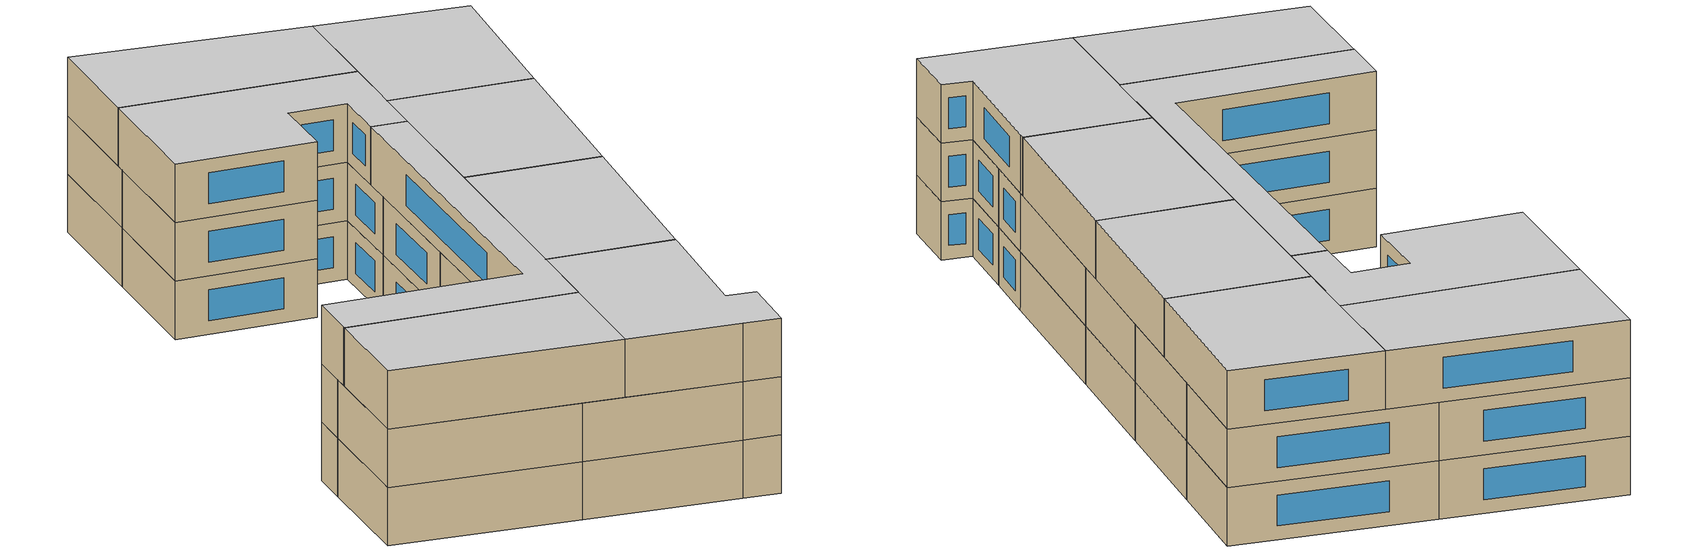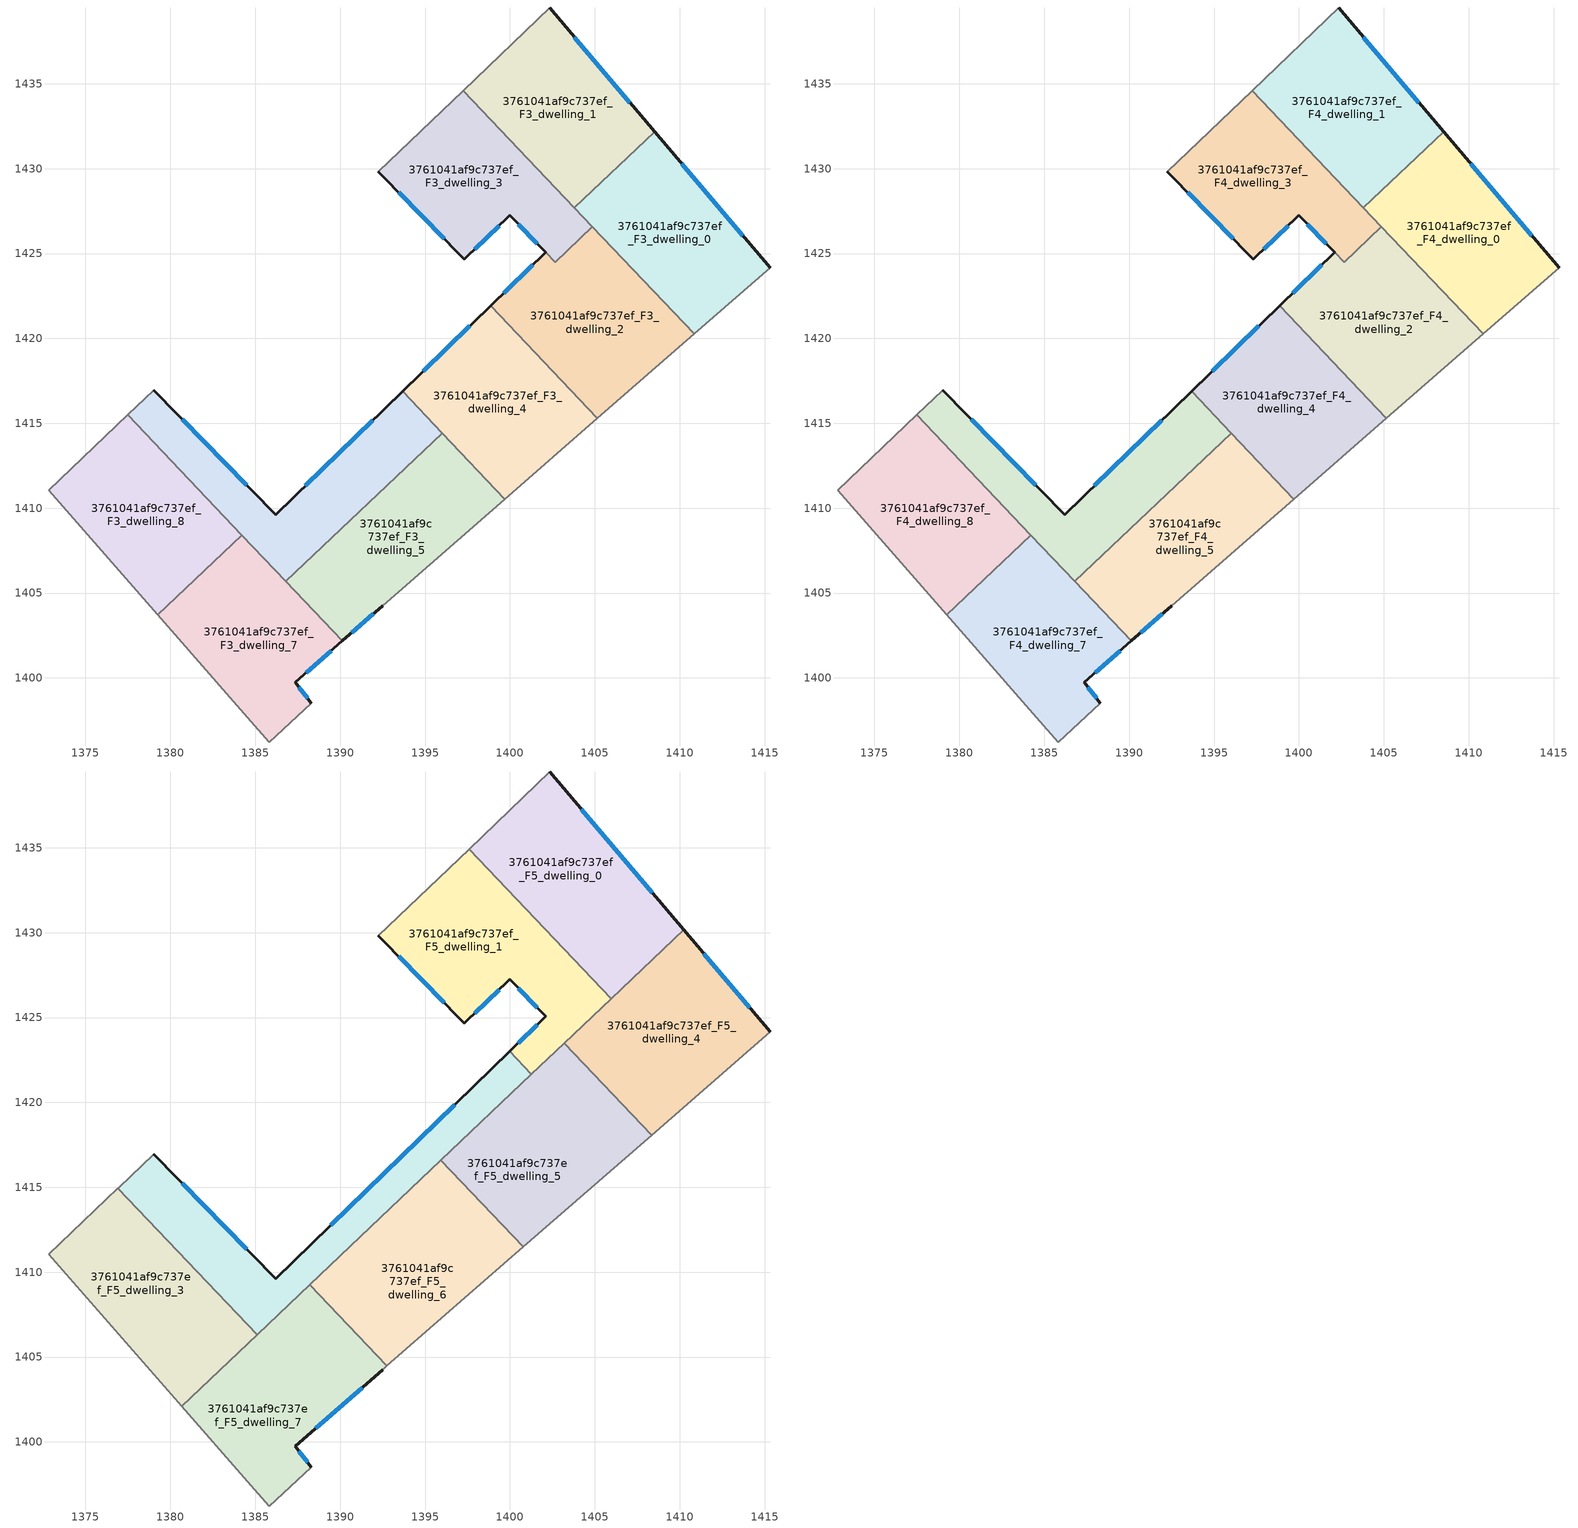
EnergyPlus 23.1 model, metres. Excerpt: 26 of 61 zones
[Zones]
3761041af9c737ef_F3_dwelling_0
 floor to 3761041af9c737ef_F2_dwelling_0 (EU_floor_Construction): 1408.52,1432.18 1415.32,1424.16 1410.85,1420.26 1403.79,1427.7 z9
 wall outside (EU_wall_Construction): 1415.32,1424.16 1408.52,1432.18 z9:12
 wall adiabatic (EU_wall_Construction): 1410.85,1420.26 1415.32,1424.16 z9:12
 wall to 3761041af9c737ef_F3_dwelling_1 (EU_wall_Construction): 1408.52,1432.18 1403.79,1427.7 z9:12
 wall to 3761041af9c737ef_F3_dwelling_2 (EU_wall_Construction): 1404.86,1426.58 1410.85,1420.26 z9:12
 wall to 3761041af9c737ef_F3_dwelling_3 (EU_wall_Construction): 1403.79,1427.7 1404.85,1426.58 z9:12
 window (EU_Window_Construction): 1413.72,1426.05 1410.12,1430.3 z9.7:11.3
3761041af9c737ef_F3_dwelling_1
 floor to 3761041af9c737ef_F2_dwelling_1 (EU_floor_Construction): 1402.35,1439.46 1408.52,1432.18 1403.79,1427.7 1397.24,1434.59 z9
 wall outside (EU_wall_Construction): 1408.52,1432.18 1402.35,1439.46 z9:12
 wall adiabatic (EU_wall_Construction): 1402.35,1439.46 1397.24,1434.59 z9:12
 wall to 3761041af9c737ef_F3_dwelling_3 (EU_wall_Construction): 1397.24,1434.59 1403.79,1427.7 z9:12
 window (EU_Window_Construction): 1407.07,1433.89 1403.8,1437.75 z9.7:11.3
3761041af9c737ef_F3_dwelling_2
 floor to 3761041af9c737ef_F2_dwelling_2 (EU_floor_Construction): 1404.85,1426.58 1410.85,1420.26 1405.15,1415.29 1398.86,1421.92 1402.11,1425.07 1402.67,1424.5 z9
 wall outside (EU_wall_Construction): 1402.11,1425.07 1398.86,1421.92 z9:12
 wall to 3761041af9c737ef_F3_dwelling_4 (EU_wall_Construction): 1398.86,1421.92 1405.15,1415.29 z9:12
 wall to 3761041af9c737ef_F3_dwelling_3 (EU_wall_Construction): 1404.85,1426.58 1402.67,1424.5 1402.11,1425.07 z9:12
 wall adiabatic (EU_wall_Construction): 1405.15,1415.29 1410.85,1420.26 z9:12
 window (EU_Window_Construction): 1401.35,1424.33 1399.63,1422.66 z9.7:11.3
3761041af9c737ef_F3_dwelling_3
 floor to 3761041af9c737ef_F2_dwelling_3 (EU_floor_Construction): 1397.24,1434.59 1404.85,1426.58 1402.67,1424.5 1399.99,1427.25 1397.31,1424.65 1392.25,1429.83 z9
 wall outside (EU_wall_Construction): 1392.25,1429.83 1397.31,1424.65 1399.99,1427.25 1402.11,1425.07 z9:12
 wall adiabatic (EU_wall_Construction): 1397.24,1434.59 1392.25,1429.83 z9:12
 window (EU_Window_Construction): 1397.94,1425.26 1399.36,1426.64 / 1393.44,1428.61 1396.12,1425.87 / 1400.49,1426.73 1401.61,1425.58 z9.7:11.3
3761041af9c737ef_F3_dwelling_4
 floor to 3761041af9c737ef_F2_dwelling_4 (EU_floor_Construction): 1398.86,1421.92 1405.15,1415.29 1399.7,1410.54 1393.68,1416.88 z9
 wall outside (EU_wall_Construction): 1398.86,1421.92 1393.68,1416.88 z9:12
 wall adiabatic (EU_wall_Construction): 1399.7,1410.54 1405.15,1415.29 z9:12
 wall to 3761041af9c737ef_F3_dwelling_5 (EU_wall_Construction): 1396.01,1414.42 1399.7,1410.54 z9:12
 wall to 3761041af9c737ef_F3_dwelling_6 (EU_wall_Construction): 1393.68,1416.88 1396.01,1414.42 z9:12
 window (EU_Window_Construction): 1397.65,1420.73 1394.9,1418.06 z9.7:11.3
3761041af9c737ef_F3_dwelling_5
 floor to 3761041af9c737ef_F2_dwelling_5 (EU_floor_Construction): 1396.01,1414.42 1399.7,1410.54 1392.51,1404.27 1390.14,1402.18 1386.81,1405.69 z9
 wall outside (EU_wall_Construction): 1390.14,1402.18 1392.51,1404.27 z9:12
 wall to 3761041af9c737ef_F3_dwelling_6 (EU_wall_Construction): 1396.01,1414.42 1386.81,1405.69 z9:12
 wall adiabatic (EU_wall_Construction): 1392.51,1404.27 1399.7,1410.54 z9:12
 wall to 3761041af9c737ef_F3_dwelling_7 (EU_wall_Construction): 1386.81,1405.69 1390.14,1402.18 z9:12
 window (EU_Window_Construction): 1390.69,1402.67 1391.96,1403.78 z9.7:11.3
3761041af9c737ef_F3_dwelling_6
 floor to 3761041af9c737ef_F2_dwelling_6 (EU_floor_Construction): 1393.68,1416.88 1396.01,1414.42 1386.81,1405.69 1377.49,1415.5 1379.02,1416.96 1386.2,1409.62 z9
 wall outside (EU_wall_Construction): 1393.68,1416.88 1386.2,1409.62 1379.02,1416.96 z9:12
 wall adiabatic (EU_wall_Construction): 1379.02,1416.96 1377.49,1415.5 z9:12
 wall to 3761041af9c737ef_F3_dwelling_8 (EU_wall_Construction): 1377.49,1415.5 1384.22,1408.42 z9:12
 wall to 3761041af9c737ef_F3_dwelling_7 (EU_wall_Construction): 1384.22,1408.42 1386.81,1405.69 z9:12
 window (EU_Window_Construction): 1384.51,1411.34 1380.71,1415.24 / 1391.92,1415.18 1387.95,1411.32 z9.7:11.3
3761041af9c737ef_F3_dwelling_7
 floor to 3761041af9c737ef_F2_dwelling_7 (EU_floor_Construction): 1384.22,1408.42 1390.14,1402.18 1387.34,1399.74 1388.31,1398.51 1385.81,1396.23 1384.54,1397.7 1379.27,1403.72 z9
 wall outside (EU_wall_Construction): 1388.31,1398.51 1387.34,1399.74 1390.14,1402.18 z9:12
 wall adiabatic (EU_wall_Construction): 1379.27,1403.72 1384.54,1397.7 1385.81,1396.23 1388.31,1398.51 z9:12
 wall to 3761041af9c737ef_F3_dwelling_8 (EU_wall_Construction): 1384.22,1408.42 1379.27,1403.72 z9:12
 window (EU_Window_Construction): 1388.08,1398.8 1387.57,1399.45 / 1388,1400.31 1389.48,1401.61 z9.7:11.3
3761041af9c737ef_F3_dwelling_8
 floor to 3761041af9c737ef_F2_dwelling_8 (EU_floor_Construction): 1377.49,1415.5 1384.22,1408.42 1379.27,1403.72 1372.85,1411.06 z9
 wall adiabatic (EU_wall_Construction): 1377.49,1415.5 1372.85,1411.06 1379.27,1403.72 z9:12
3761041af9c737ef_F4_dwelling_0
 floor to 3761041af9c737ef_F3_dwelling_0 (EU_floor_Construction): 1408.52,1432.18 1415.32,1424.16 1410.85,1420.26 1403.79,1427.7 z12
 wall outside (EU_wall_Construction): 1415.32,1424.16 1408.52,1432.18 z12:15
 wall adiabatic (EU_wall_Construction): 1410.85,1420.26 1415.32,1424.16 z12:15
 wall to 3761041af9c737ef_F4_dwelling_1 (EU_wall_Construction): 1408.52,1432.18 1403.79,1427.7 z12:15
 wall to 3761041af9c737ef_F4_dwelling_2 (EU_wall_Construction): 1404.86,1426.58 1410.85,1420.26 z12:15
 wall to 3761041af9c737ef_F4_dwelling_3 (EU_wall_Construction): 1403.79,1427.7 1404.85,1426.58 z12:15
 window (EU_Window_Construction): 1413.72,1426.05 1410.12,1430.3 z12.7:14.3
 ceiling adiabatic (EU_roof_Construction): 1415.32,1424.16 1410.23,1430.17 1405.61,1425.78 1410.85,1420.26 z15
3761041af9c737ef_F4_dwelling_1
 floor to 3761041af9c737ef_F3_dwelling_1 (EU_floor_Construction): 1402.35,1439.46 1408.52,1432.18 1403.79,1427.7 1397.24,1434.59 z12
 wall outside (EU_wall_Construction): 1408.52,1432.18 1402.35,1439.46 z12:15
 wall adiabatic (EU_wall_Construction): 1402.35,1439.46 1397.24,1434.59 z12:15
 wall to 3761041af9c737ef_F4_dwelling_3 (EU_wall_Construction): 1397.24,1434.59 1403.79,1427.7 z12:15
 window (EU_Window_Construction): 1407.07,1433.89 1403.8,1437.75 z12.7:14.3
3761041af9c737ef_F4_dwelling_2
 floor to 3761041af9c737ef_F3_dwelling_2 (EU_floor_Construction): 1404.85,1426.58 1410.85,1420.26 1405.15,1415.29 1398.86,1421.92 1402.11,1425.07 1402.67,1424.5 z12
 wall outside (EU_wall_Construction): 1402.11,1425.07 1398.86,1421.92 z12:15
 wall to 3761041af9c737ef_F4_dwelling_4 (EU_wall_Construction): 1398.86,1421.92 1405.15,1415.29 z12:15
 wall to 3761041af9c737ef_F4_dwelling_3 (EU_wall_Construction): 1404.85,1426.58 1402.67,1424.5 1402.11,1425.07 z12:15
 wall adiabatic (EU_wall_Construction): 1405.15,1415.29 1410.85,1420.26 z12:15
 window (EU_Window_Construction): 1401.35,1424.33 1399.63,1422.66 z12.7:14.3
 ceiling adiabatic (EU_roof_Construction): 1410.85,1420.26 1405.61,1425.78 1401.27,1421.66 1399.99,1423.01 1398.86,1421.92 1400.13,1420.58 1403.2,1423.5 1408.34,1418.08 z15
3761041af9c737ef_F4_dwelling_3
 floor to 3761041af9c737ef_F3_dwelling_3 (EU_floor_Construction): 1397.24,1434.59 1404.85,1426.58 1402.67,1424.5 1399.99,1427.25 1397.31,1424.65 1392.25,1429.83 z12
 wall outside (EU_wall_Construction): 1392.25,1429.83 1397.31,1424.65 1399.99,1427.25 1402.11,1425.07 z12:15
 wall adiabatic (EU_wall_Construction): 1397.24,1434.59 1392.25,1429.83 z12:15
 window (EU_Window_Construction): 1397.94,1425.26 1399.36,1426.64 / 1393.44,1428.61 1396.12,1425.87 / 1400.49,1426.73 1401.61,1425.58 z12.7:14.3
3761041af9c737ef_F4_dwelling_4
 floor to 3761041af9c737ef_F3_dwelling_4 (EU_floor_Construction): 1398.86,1421.92 1405.15,1415.29 1399.7,1410.54 1393.68,1416.88 z12
 wall outside (EU_wall_Construction): 1398.86,1421.92 1393.68,1416.88 z12:15
 wall adiabatic (EU_wall_Construction): 1399.7,1410.54 1405.15,1415.29 z12:15
 wall to 3761041af9c737ef_F4_dwelling_5 (EU_wall_Construction): 1396.01,1414.42 1399.7,1410.54 z12:15
 wall to 3761041af9c737ef_F4_dwelling_6 (EU_wall_Construction): 1393.68,1416.88 1396.01,1414.42 z12:15
 window (EU_Window_Construction): 1397.65,1420.73 1394.9,1418.06 z12.7:14.3
 ceiling adiabatic (EU_roof_Construction): 1400.13,1420.58 1398.86,1421.92 1393.68,1416.88 1394.89,1415.61 z15
3761041af9c737ef_F4_dwelling_5
 floor to 3761041af9c737ef_F3_dwelling_5 (EU_floor_Construction): 1396.01,1414.42 1399.7,1410.54 1392.51,1404.27 1390.14,1402.18 1386.81,1405.69 z12
 wall outside (EU_wall_Construction): 1390.14,1402.18 1392.51,1404.27 z12:15
 wall to 3761041af9c737ef_F4_dwelling_6 (EU_wall_Construction): 1396.01,1414.42 1386.81,1405.69 z12:15
 wall adiabatic (EU_wall_Construction): 1392.51,1404.27 1399.7,1410.54 z12:15
 wall to 3761041af9c737ef_F4_dwelling_7 (EU_wall_Construction): 1386.81,1405.69 1390.14,1402.18 z12:15
 window (EU_Window_Construction): 1390.69,1402.67 1391.96,1403.78 z12.7:14.3
 ceiling adiabatic (EU_roof_Construction): 1392.51,1404.27 1392.76,1404.48 1389.34,1408.09 1386.81,1405.69 1390.14,1402.18 z15
3761041af9c737ef_F4_dwelling_6
 floor to 3761041af9c737ef_F3_dwelling_6 (EU_floor_Construction): 1393.68,1416.88 1396.01,1414.42 1386.81,1405.69 1377.49,1415.5 1379.02,1416.96 1386.2,1409.62 z12
 wall outside (EU_wall_Construction): 1393.68,1416.88 1386.2,1409.62 1379.02,1416.96 z12:15
 wall adiabatic (EU_wall_Construction): 1379.02,1416.96 1377.49,1415.5 z12:15
 wall to 3761041af9c737ef_F4_dwelling_8 (EU_wall_Construction): 1377.49,1415.5 1384.22,1408.42 z12:15
 wall to 3761041af9c737ef_F4_dwelling_7 (EU_wall_Construction): 1384.22,1408.42 1386.81,1405.69 z12:15
 window (EU_Window_Construction): 1384.51,1411.34 1380.71,1415.24 / 1391.92,1415.18 1387.95,1411.32 z12.7:14.3
3761041af9c737ef_F4_dwelling_7
 floor to 3761041af9c737ef_F3_dwelling_7 (EU_floor_Construction): 1384.22,1408.42 1390.14,1402.18 1387.34,1399.74 1388.31,1398.51 1385.81,1396.23 1384.54,1397.7 1379.27,1403.72 z12
 wall outside (EU_wall_Construction): 1388.31,1398.51 1387.34,1399.74 1390.14,1402.18 z12:15
 wall adiabatic (EU_wall_Construction): 1379.27,1403.72 1384.54,1397.7 1385.81,1396.23 1388.31,1398.51 z12:15
 wall to 3761041af9c737ef_F4_dwelling_8 (EU_wall_Construction): 1384.22,1408.42 1379.27,1403.72 z12:15
 window (EU_Window_Construction): 1388.08,1398.8 1387.57,1399.45 / 1388,1400.31 1389.48,1401.61 z12.7:14.3
3761041af9c737ef_F4_dwelling_8
 floor to 3761041af9c737ef_F3_dwelling_8 (EU_floor_Construction): 1377.49,1415.5 1384.22,1408.42 1379.27,1403.72 1372.85,1411.06 z12
 wall adiabatic (EU_wall_Construction): 1377.49,1415.5 1372.85,1411.06 1379.27,1403.72 z12:15
3761041af9c737ef_F5_dwelling_0
 floor to 3761041af9c737ef_F4_dwelling_1 (EU_floor_Construction): 1402.35,1439.46 1408.52,1432.18 1404.15,1428.03 1397.6,1434.93 z15
 floor to 3761041af9c737ef_F4_dwelling_0 (EU_floor_Construction): 1408.52,1432.18 1410.23,1430.17 1405.96,1426.12 1404.15,1428.03 z15
 wall outside (EU_wall_Construction): 1410.23,1430.17 1402.35,1439.46 z15:18
 wall to 3761041af9c737ef_F5_dwelling_1 (EU_wall_Construction): 1397.6,1434.93 1405.96,1426.12 z15:18
 wall adiabatic (EU_wall_Construction): 1402.35,1439.46 1397.6,1434.93 z15:18
 wall to 3761041af9c737ef_F5_dwelling_4 (EU_wall_Construction): 1405.96,1426.12 1410.23,1430.17 z15:18
 window (EU_Window_Construction): 1408.38,1432.35 1404.2,1437.28 z15.7:17.3
 ceiling to 3761041af9c737ef_F6_dwelling_0 (EU_floor_Construction): 1410.23,1430.17 1402.35,1439.46 1397.6,1434.93 1405.96,1426.12 z18
3761041af9c737ef_F5_dwelling_1
 floor to 3761041af9c737ef_F4_dwelling_3 (EU_floor_Construction): 1397.24,1434.59 1404.85,1426.58 1402.67,1424.5 1399.99,1427.25 1397.31,1424.65 1392.25,1429.83 z15
 floor to 3761041af9c737ef_F4_dwelling_1 (EU_floor_Construction): 1397.6,1434.93 1404.15,1428.03 1403.79,1427.7 1397.24,1434.59 z15
 floor to 3761041af9c737ef_F4_dwelling_0 (EU_floor_Construction): 1404.15,1428.03 1405.96,1426.12 1405.61,1425.78 1403.79,1427.7 z15
 floor to 3761041af9c737ef_F4_dwelling_2 (EU_floor_Construction): 1404.85,1426.58 1405.61,1425.78 1401.27,1421.66 1399.99,1423.01 1402.11,1425.07 1402.67,1424.5 z15
 wall outside (EU_wall_Construction): 1392.25,1429.83 1397.31,1424.65 1399.99,1427.25 1402.11,1425.07 1399.99,1423.01 z15:18
 wall to 3761041af9c737ef_F5_dwelling_2 (EU_wall_Construction): 1399.99,1423.01 1401.27,1421.66 z15:18
 wall adiabatic (EU_wall_Construction): 1397.6,1434.93 1392.25,1429.83 z15:18
 wall to 3761041af9c737ef_F5_dwelling_5 (EU_wall_Construction): 1401.27,1421.66 1403.2,1423.5 z15:18
 wall to 3761041af9c737ef_F5_dwelling_4 (EU_wall_Construction): 1403.2,1423.5 1405.96,1426.12 z15:18
 window (EU_Window_Construction): 1401.61,1424.59 1400.49,1423.49 / 1400.49,1426.73 1401.61,1425.58 / 1397.94,1425.26 1399.36,1426.64 / 1393.44,1428.61 1396.12,1425.87 z15.7:17.3
 ceiling to 3761041af9c737ef_F6_dwelling_1 (EU_floor_Construction): 1405.96,1426.12 1397.6,1434.93 1392.25,1429.83 1397.31,1424.65 1399.99,1427.25 1402.11,1425.07 1399.99,1423.01 1401.27,1421.66 z18
3761041af9c737ef_F5_dwelling_2
 floor to 3761041af9c737ef_F4_dwelling_6 (EU_floor_Construction): 1393.68,1416.88 1394.89,1415.61 1385.69,1406.87 1377.49,1415.5 1379.02,1416.96 1386.2,1409.62 z15
 floor adiabatic (EU_floor_Construction): 1399.99,1423.01 1401.27,1421.66 1394.89,1415.61 1393.68,1416.88 z15
 floor to 3761041af9c737ef_F4_dwelling_8 (EU_floor_Construction): 1377.49,1415.5 1384.22,1408.42 1383.63,1407.86 1376.91,1414.94 1376.93,1414.96 z15
 floor to 3761041af9c737ef_F4_dwelling_7 (EU_floor_Construction): 1384.22,1408.42 1385.69,1406.87 1385.1,1406.31 1383.63,1407.86 z15
 wall outside (EU_wall_Construction): 1399.99,1423.01 1386.2,1409.62 1379.02,1416.96 z15:18
 wall adiabatic (EU_wall_Construction): 1379.02,1416.96 1376.95,1414.98 1376.91,1414.94 z15:18
 wall to 3761041af9c737ef_F5_dwelling_3 (EU_wall_Construction): 1376.91,1414.94 1385.1,1406.31 z15:18
 wall to 3761041af9c737ef_F5_dwelling_6 (EU_wall_Construction): 1388.22,1409.27 1395.94,1416.6 z15:18
 wall to 3761041af9c737ef_F5_dwelling_5 (EU_wall_Construction): 1395.94,1416.6 1401.27,1421.66 z15:18
 wall to 3761041af9c737ef_F5_dwelling_7 (EU_wall_Construction): 1385.1,1406.31 1385.14,1406.35 1388.22,1409.27 z15:18
 window (EU_Window_Construction): 1384.51,1411.34 1380.71,1415.24 / 1396.75,1419.86 1389.43,1412.76 z15.7:17.3
 ceiling to 3761041af9c737ef_F6_dwelling_2 (EU_floor_Construction): 1401.27,1421.66 1399.99,1423.01 1386.2,1409.62 1379.02,1416.96 1376.95,1414.98 1376.91,1414.94 1385.1,1406.31 1385.14,1406.35 z18
3761041af9c737ef_F5_dwelling_3
 floor to 3761041af9c737ef_F4_dwelling_8 (EU_floor_Construction): 1376.91,1414.94 1383.63,1407.86 1379.27,1403.72 1372.85,1411.06 z15
 floor to 3761041af9c737ef_F4_dwelling_7 (EU_floor_Construction): 1383.63,1407.86 1385.1,1406.31 1380.68,1402.11 1379.27,1403.72 z15
 wall adiabatic (EU_wall_Construction): 1376.91,1414.94 1372.85,1411.06 1380.68,1402.11 z15:18
 wall to 3761041af9c737ef_F5_dwelling_7 (EU_wall_Construction): 1380.68,1402.11 1385.1,1406.31 z15:18
 ceiling to 3761041af9c737ef_F6_dwelling_3 (EU_floor_Construction): 1385.1,1406.31 1376.91,1414.94 1372.85,1411.06 1380.68,1402.11 z18
3761041af9c737ef_F5_dwelling_4
 floor adiabatic (EU_floor_Construction): 1410.23,1430.17 1415.32,1424.16 1408.34,1418.08 1403.2,1423.5 z15
 wall outside (EU_wall_Construction): 1415.32,1424.16 1410.23,1430.17 z15:18
 wall adiabatic (EU_wall_Construction): 1408.34,1418.08 1415.32,1424.16 z15:18
 wall to 3761041af9c737ef_F5_dwelling_5 (EU_wall_Construction): 1403.2,1423.5 1408.34,1418.08 z15:18
 window (EU_Window_Construction): 1414.13,1425.57 1411.42,1428.76 z15.7:17.3
 ceiling to 3761041af9c737ef_F6_dwelling_4 (EU_floor_Construction): 1415.32,1424.16 1410.23,1430.17 1403.2,1423.5 1408.34,1418.08 z18
3761041af9c737ef_F5_dwelling_5
 floor to 3761041af9c737ef_F4_dwelling_4 (EU_floor_Construction): 1400.13,1420.58 1405.15,1415.29 1400.79,1411.49 1395.94,1416.6 z15
 floor to 3761041af9c737ef_F4_dwelling_2 (EU_floor_Construction): 1403.2,1423.5 1408.34,1418.08 1405.15,1415.29 1400.13,1420.58 z15
 wall adiabatic (EU_wall_Construction): 1400.79,1411.49 1408.34,1418.08 z15:18
 wall to 3761041af9c737ef_F5_dwelling_6 (EU_wall_Construction): 1395.94,1416.6 1400.79,1411.49 z15:18
 ceiling to 3761041af9c737ef_F6_dwelling_5 (EU_floor_Construction): 1408.34,1418.08 1403.2,1423.5 1395.94,1416.6 1400.79,1411.49 z18
3761041af9c737ef_F5_dwelling_6
 floor to 3761041af9c737ef_F4_dwelling_5 (EU_floor_Construction): 1396.01,1414.42 1399.7,1410.54 1392.76,1404.48 1389.34,1408.09 z15
 floor to 3761041af9c737ef_F4_dwelling_6 (EU_floor_Construction): 1394.89,1415.61 1396.01,1414.42 1389.34,1408.09 1388.22,1409.27 z15
 floor to 3761041af9c737ef_F4_dwelling_4 (EU_floor_Construction): 1395.94,1416.6 1400.79,1411.49 1399.7,1410.54 1394.89,1415.61 z15
 wall adiabatic (EU_wall_Construction): 1392.76,1404.48 1400.79,1411.49 z15:18
 wall to 3761041af9c737ef_F5_dwelling_7 (EU_wall_Construction): 1388.22,1409.27 1392.76,1404.48 z15:18
 ceiling to 3761041af9c737ef_F6_dwelling_6 (EU_floor_Construction): 1400.79,1411.49 1395.94,1416.6 1388.22,1409.27 1392.76,1404.48 z18
3761041af9c737ef_F5_dwelling_7
 floor to 3761041af9c737ef_F4_dwelling_7 (EU_floor_Construction): 1385.69,1406.87 1390.14,1402.18 1387.34,1399.74 1388.31,1398.51 1385.81,1396.23 1384.54,1397.7 1380.68,1402.11 z15
 floor to 3761041af9c737ef_F4_dwelling_6 (EU_floor_Construction): 1388.22,1409.27 1389.34,1408.09 1386.81,1405.69 1385.69,1406.87 z15
 floor adiabatic (EU_floor_Construction): 1389.34,1408.09 1392.76,1404.48 1392.51,1404.27 1390.14,1402.18 1386.81,1405.69 z15
 wall outside (EU_wall_Construction): 1388.31,1398.51 1387.34,1399.74 1392.51,1404.27 z15:18
 wall adiabatic (EU_wall_Construction): 1380.68,1402.11 1384.54,1397.7 1385.81,1396.23 1388.31,1398.51 / 1392.51,1404.27 1392.76,1404.48 z15:18
 window (EU_Window_Construction): 1388.56,1400.8 1391.3,1403.21 / 1388.08,1398.8 1387.57,1399.45 z15.7:17.3
 ceiling to 3761041af9c737ef_F6_dwelling_7 (EU_floor_Construction): 1388.31,1398.51 1387.34,1399.74 1392.51,1404.27 1392.76,1404.48 1388.22,1409.27 1380.68,1402.11 1384.54,1397.7 1385.81,1396.23 z18
[Building]
EU S2 Campaign: North Axis=0; Terrain=City; Solar Distribution=FullExterior
[Site:Location]
Budapest.Ferenc.Liszt.Intl.AP: Latitude=47.437; Longitude=19.256; Time Zone=1; Elevation=185
[SizingPeriod:WeatherFileDays]
AnnualSizingPeriod: Begin Month=1; Begin Day of Month=1; End Month=12; End Day of Month=31; Day of Week for Start Day=Monday; Use Weather File Daylight Saving Period=No; Use Weather File Rain and Snow Indicators=No
[MATERIAL]
EU_InternalMass_Material: Roughness=MediumRough; Thickness=0.1; Conductivity=1; Density=1800; Specific Heat=900; Thermal Absorptance=0.9; Solar Absorptance=0.7; Visible Absorptance=0.7
[MATERIAL:NOMASS] Roughness=MediumRough; Thermal Absorptance=0.9; Solar Absorptance=0.7; Visible Absorptance=0.7
Name | Thermal Resistance
EU_wall_NoMass | 0.832559
EU_roof_NoMass | 1.39638
EU_floor_NoMass | 0.872794
[WINDOWMATERIAL:SIMPLEGLAZINGSYSTEM]
EU_Window_SimpleGlazing: UFactor=2.79869; Solar Heat Gain Coefficient=0.75; Visible Transmittance=0.75
[CONSTRUCTION]
EU_wall_Construction: EU_wall_NoMass
EU_roof_Construction: EU_roof_NoMass
EU_floor_Construction: EU_floor_NoMass
EU_Window_Construction: EU_Window_SimpleGlazing
EU_InternalMass_Construction: EU_InternalMass_Material
[ZONE] Type=1; Multiplier=1; Ceiling Height=autocalculate; Floor Area=autocalculate; Part of Total Floor Area=Yes
Name | Volume
3761041af9c737ef_F3_dwelling_0; 3761041af9c737ef_F4_dwelling_0 | 193.787
3761041af9c737ef_F5_dwelling_0 | 227.134
3761041af9c737ef_F3_dwelling_1; 3761041af9c737ef_F4_dwelling_1 | 193.811
3761041af9c737ef_F5_dwelling_1 | 227.581
3761041af9c737ef_F3_dwelling_2; 3761041af9c737ef_F4_dwelling_2 | 204.261
3761041af9c737ef_F5_dwelling_2 | 208.256
3761041af9c737ef_F3_dwelling_3; 3761041af9c737ef_F4_dwelling_3 | 183.29
3761041af9c737ef_F5_dwelling_3 | 209.102
3761041af9c737ef_F3_dwelling_4; 3761041af9c737ef_F4_dwelling_4 | 193.793
3761041af9c737ef_F5_dwelling_4 | 218.038
3761041af9c737ef_F3_dwelling_5; 3761041af9c737ef_F4_dwelling_5 | 193.806
3761041af9c737ef_F5_dwelling_5 | 218.047
3761041af9c737ef_F3_dwelling_6; 3761041af9c737ef_F4_dwelling_6 | 193.807
3761041af9c737ef_F5_dwelling_6 | 218.056
3761041af9c737ef_F3_dwelling_7; 3761041af9c737ef_F4_dwelling_7 | 193.816
3761041af9c737ef_F5_dwelling_7 | 218.03
3761041af9c737ef_F3_dwelling_8; 3761041af9c737ef_F4_dwelling_8 | 193.803
[INTERNALMASS] Construction=EU_InternalMass_Construction
Name | Zone or ZoneList | Surface Area
3761041af9c737ef_F3_dwelling_0_EU_InternalMass | 3761041af9c737ef_F3_dwelling_0 | 64.5948
3761041af9c737ef_F3_dwelling_1_EU_InternalMass | 3761041af9c737ef_F3_dwelling_1 | 64.6039
3761041af9c737ef_F3_dwelling_2_EU_InternalMass | 3761041af9c737ef_F3_dwelling_2 | 68.0925
3761041af9c737ef_F3_dwelling_3_EU_InternalMass | 3761041af9c737ef_F3_dwelling_3 | 61.1045
3761041af9c737ef_F3_dwelling_4_EU_InternalMass | 3761041af9c737ef_F3_dwelling_4 | 64.5975
3761041af9c737ef_F3_dwelling_5_EU_InternalMass | 3761041af9c737ef_F3_dwelling_5 | 64.6028
3761041af9c737ef_F3_dwelling_6_EU_InternalMass | 3761041af9c737ef_F3_dwelling_6 | 64.6031
3761041af9c737ef_F3_dwelling_7_EU_InternalMass | 3761041af9c737ef_F3_dwelling_7 | 64.6051
3761041af9c737ef_F3_dwelling_8_EU_InternalMass | 3761041af9c737ef_F3_dwelling_8 | 64.6021
3761041af9c737ef_F4_dwelling_0_EU_InternalMass | 3761041af9c737ef_F4_dwelling_0 | 64.5948
3761041af9c737ef_F4_dwelling_1_EU_InternalMass | 3761041af9c737ef_F4_dwelling_1 | 64.6039
3761041af9c737ef_F4_dwelling_2_EU_InternalMass | 3761041af9c737ef_F4_dwelling_2 | 68.0925
3761041af9c737ef_F4_dwelling_3_EU_InternalMass | 3761041af9c737ef_F4_dwelling_3 | 61.1045
3761041af9c737ef_F4_dwelling_4_EU_InternalMass | 3761041af9c737ef_F4_dwelling_4 | 64.5975
3761041af9c737ef_F4_dwelling_5_EU_InternalMass | 3761041af9c737ef_F4_dwelling_5 | 64.6028
3761041af9c737ef_F4_dwelling_6_EU_InternalMass | 3761041af9c737ef_F4_dwelling_6 | 64.6031
3761041af9c737ef_F4_dwelling_7_EU_InternalMass | 3761041af9c737ef_F4_dwelling_7 | 64.6051
3761041af9c737ef_F4_dwelling_8_EU_InternalMass | 3761041af9c737ef_F4_dwelling_8 | 64.6021
3761041af9c737ef_F5_dwelling_0_EU_InternalMass | 3761041af9c737ef_F5_dwelling_0 | 75.7117
3761041af9c737ef_F5_dwelling_1_EU_InternalMass | 3761041af9c737ef_F5_dwelling_1 | 75.8591
3761041af9c737ef_F5_dwelling_2_EU_InternalMass | 3761041af9c737ef_F5_dwelling_2 | 69.4174
3761041af9c737ef_F5_dwelling_3_EU_InternalMass | 3761041af9c737ef_F5_dwelling_3 | 69.6991
3761041af9c737ef_F5_dwelling_4_EU_InternalMass | 3761041af9c737ef_F5_dwelling_4 | 72.6791
3761041af9c737ef_F5_dwelling_5_EU_InternalMass | 3761041af9c737ef_F5_dwelling_5 | 72.6825
3761041af9c737ef_F5_dwelling_6_EU_InternalMass | 3761041af9c737ef_F5_dwelling_6 | 72.685
3761041af9c737ef_F5_dwelling_7_EU_InternalMass | 3761041af9c737ef_F5_dwelling_7 | 72.6768
[OTHEREQUIPMENT] Fuel Type=Electricity; Design Level Calculation Method=Watts/Area; Power per Zone Floor Area=1; Fraction Latent=0; Fraction Radiant=0; Fraction Lost=0; Carbon Dioxide Generation Rate=0; EndUse Subcategory=EU_Step8_InternalGains
Name | Zone or ZoneList or Space or SpaceList | Schedule
EU_Step8_InternalGain_3761041af9c737ef_F3_dwelling_0_f000 | 3761041af9c737ef_F3_dwelling_0 | EU_Step8_GainSchedule_3761041af9c737ef_F3_dwelling_0_f000
EU_Step8_InternalGain_3761041af9c737ef_F3_dwelling_1_f000 | 3761041af9c737ef_F3_dwelling_1 | EU_Step8_GainSchedule_3761041af9c737ef_F3_dwelling_1_f000
EU_Step8_InternalGain_3761041af9c737ef_F3_dwelling_2_f000 | 3761041af9c737ef_F3_dwelling_2 | EU_Step8_GainSchedule_3761041af9c737ef_F3_dwelling_2_f000
EU_Step8_InternalGain_3761041af9c737ef_F3_dwelling_3_f000 | 3761041af9c737ef_F3_dwelling_3 | EU_Step8_GainSchedule_3761041af9c737ef_F3_dwelling_3_f000
EU_Step8_InternalGain_3761041af9c737ef_F3_dwelling_4_f000 | 3761041af9c737ef_F3_dwelling_4 | EU_Step8_GainSchedule_3761041af9c737ef_F3_dwelling_4_f000
EU_Step8_InternalGain_3761041af9c737ef_F3_dwelling_5_f000 | 3761041af9c737ef_F3_dwelling_5 | EU_Step8_GainSchedule_3761041af9c737ef_F3_dwelling_5_f000
EU_Step8_InternalGain_3761041af9c737ef_F3_dwelling_6_f000 | 3761041af9c737ef_F3_dwelling_6 | EU_Step8_GainSchedule_3761041af9c737ef_F3_dwelling_6_f000
EU_Step8_InternalGain_3761041af9c737ef_F3_dwelling_7_f000 | 3761041af9c737ef_F3_dwelling_7 | EU_Step8_GainSchedule_3761041af9c737ef_F3_dwelling_7_f000
EU_Step8_InternalGain_3761041af9c737ef_F3_dwelling_8_f000 | 3761041af9c737ef_F3_dwelling_8 | EU_Step8_GainSchedule_3761041af9c737ef_F3_dwelling_8_f000
EU_Step8_InternalGain_3761041af9c737ef_F4_dwelling_0_f000 | 3761041af9c737ef_F4_dwelling_0 | EU_Step8_GainSchedule_3761041af9c737ef_F4_dwelling_0_f000
EU_Step8_InternalGain_3761041af9c737ef_F4_dwelling_1_f000 | 3761041af9c737ef_F4_dwelling_1 | EU_Step8_GainSchedule_3761041af9c737ef_F4_dwelling_1_f000
EU_Step8_InternalGain_3761041af9c737ef_F4_dwelling_2_f000 | 3761041af9c737ef_F4_dwelling_2 | EU_Step8_GainSchedule_3761041af9c737ef_F4_dwelling_2_f000
EU_Step8_InternalGain_3761041af9c737ef_F4_dwelling_3_f000 | 3761041af9c737ef_F4_dwelling_3 | EU_Step8_GainSchedule_3761041af9c737ef_F4_dwelling_3_f000
EU_Step8_InternalGain_3761041af9c737ef_F4_dwelling_4_f000 | 3761041af9c737ef_F4_dwelling_4 | EU_Step8_GainSchedule_3761041af9c737ef_F4_dwelling_4_f000
EU_Step8_InternalGain_3761041af9c737ef_F4_dwelling_5_f000 | 3761041af9c737ef_F4_dwelling_5 | EU_Step8_GainSchedule_3761041af9c737ef_F4_dwelling_5_f000
EU_Step8_InternalGain_3761041af9c737ef_F4_dwelling_6_f000 | 3761041af9c737ef_F4_dwelling_6 | EU_Step8_GainSchedule_3761041af9c737ef_F4_dwelling_6_f000
EU_Step8_InternalGain_3761041af9c737ef_F4_dwelling_7_f000 | 3761041af9c737ef_F4_dwelling_7 | EU_Step8_GainSchedule_3761041af9c737ef_F4_dwelling_7_f000
EU_Step8_InternalGain_3761041af9c737ef_F4_dwelling_8_f000 | 3761041af9c737ef_F4_dwelling_8 | EU_Step8_GainSchedule_3761041af9c737ef_F4_dwelling_8_f000
EU_Step8_InternalGain_3761041af9c737ef_F5_dwelling_0_f000 | 3761041af9c737ef_F5_dwelling_0 | EU_Step8_GainSchedule_3761041af9c737ef_F5_dwelling_0_f000
EU_Step8_InternalGain_3761041af9c737ef_F5_dwelling_1_f000 | 3761041af9c737ef_F5_dwelling_1 | EU_Step8_GainSchedule_3761041af9c737ef_F5_dwelling_1_f000
EU_Step8_InternalGain_3761041af9c737ef_F5_dwelling_2_f000 | 3761041af9c737ef_F5_dwelling_2 | EU_Step8_GainSchedule_3761041af9c737ef_F5_dwelling_2_f000
EU_Step8_InternalGain_3761041af9c737ef_F5_dwelling_3_f000 | 3761041af9c737ef_F5_dwelling_3 | EU_Step8_GainSchedule_3761041af9c737ef_F5_dwelling_3_f000
EU_Step8_InternalGain_3761041af9c737ef_F5_dwelling_4_f000 | 3761041af9c737ef_F5_dwelling_4 | EU_Step8_GainSchedule_3761041af9c737ef_F5_dwelling_4_f000
EU_Step8_InternalGain_3761041af9c737ef_F5_dwelling_5_f000 | 3761041af9c737ef_F5_dwelling_5 | EU_Step8_GainSchedule_3761041af9c737ef_F5_dwelling_5_f000
EU_Step8_InternalGain_3761041af9c737ef_F5_dwelling_6_f000 | 3761041af9c737ef_F5_dwelling_6 | EU_Step8_GainSchedule_3761041af9c737ef_F5_dwelling_6_f000
EU_Step8_InternalGain_3761041af9c737ef_F5_dwelling_7_f000 | 3761041af9c737ef_F5_dwelling_7 | EU_Step8_GainSchedule_3761041af9c737ef_F5_dwelling_7_f000
[ZONEVENTILATION:DESIGNFLOWRATE] Schedule=EU_AlwaysOn; Design Flow Rate Calculation Method=AirChanges/Hour; Air Changes per Hour=0.475469; Ventilation Type=Natural; Fan Pressure Rise=0; Fan Total Efficiency=1; Constant Term Coefficient=1; Temperature Term Coefficient=0; Velocity Term Coefficient=0; Velocity Squared Term Coefficient=0; Minimum Indoor Temperature=-100; Maximum Indoor Temperature=100; Delta Temperature=-100; Minimum Outdoor Temperature=-100; Maximum Outdoor Temperature=100; Maximum Wind Speed=40
Name | Zone or ZoneList or Space or SpaceList
EU_ConstantAir_3761041af9c737ef_F3_dwelling_0 | 3761041af9c737ef_F3_dwelling_0
EU_ConstantAir_3761041af9c737ef_F3_dwelling_1 | 3761041af9c737ef_F3_dwelling_1
EU_ConstantAir_3761041af9c737ef_F3_dwelling_2 | 3761041af9c737ef_F3_dwelling_2
EU_ConstantAir_3761041af9c737ef_F3_dwelling_3 | 3761041af9c737ef_F3_dwelling_3
EU_ConstantAir_3761041af9c737ef_F3_dwelling_4 | 3761041af9c737ef_F3_dwelling_4
EU_ConstantAir_3761041af9c737ef_F3_dwelling_5 | 3761041af9c737ef_F3_dwelling_5
EU_ConstantAir_3761041af9c737ef_F3_dwelling_6 | 3761041af9c737ef_F3_dwelling_6
EU_ConstantAir_3761041af9c737ef_F3_dwelling_7 | 3761041af9c737ef_F3_dwelling_7
EU_ConstantAir_3761041af9c737ef_F3_dwelling_8 | 3761041af9c737ef_F3_dwelling_8
EU_ConstantAir_3761041af9c737ef_F4_dwelling_0 | 3761041af9c737ef_F4_dwelling_0
EU_ConstantAir_3761041af9c737ef_F4_dwelling_1 | 3761041af9c737ef_F4_dwelling_1
EU_ConstantAir_3761041af9c737ef_F4_dwelling_2 | 3761041af9c737ef_F4_dwelling_2
EU_ConstantAir_3761041af9c737ef_F4_dwelling_3 | 3761041af9c737ef_F4_dwelling_3
EU_ConstantAir_3761041af9c737ef_F4_dwelling_4 | 3761041af9c737ef_F4_dwelling_4
EU_ConstantAir_3761041af9c737ef_F4_dwelling_5 | 3761041af9c737ef_F4_dwelling_5
EU_ConstantAir_3761041af9c737ef_F4_dwelling_6 | 3761041af9c737ef_F4_dwelling_6
EU_ConstantAir_3761041af9c737ef_F4_dwelling_7 | 3761041af9c737ef_F4_dwelling_7
EU_ConstantAir_3761041af9c737ef_F4_dwelling_8 | 3761041af9c737ef_F4_dwelling_8
EU_ConstantAir_3761041af9c737ef_F5_dwelling_0 | 3761041af9c737ef_F5_dwelling_0
EU_ConstantAir_3761041af9c737ef_F5_dwelling_1 | 3761041af9c737ef_F5_dwelling_1
EU_ConstantAir_3761041af9c737ef_F5_dwelling_2 | 3761041af9c737ef_F5_dwelling_2
EU_ConstantAir_3761041af9c737ef_F5_dwelling_3 | 3761041af9c737ef_F5_dwelling_3
EU_ConstantAir_3761041af9c737ef_F5_dwelling_4 | 3761041af9c737ef_F5_dwelling_4
EU_ConstantAir_3761041af9c737ef_F5_dwelling_5 | 3761041af9c737ef_F5_dwelling_5
EU_ConstantAir_3761041af9c737ef_F5_dwelling_6 | 3761041af9c737ef_F5_dwelling_6
EU_ConstantAir_3761041af9c737ef_F5_dwelling_7 | 3761041af9c737ef_F5_dwelling_7
[HVACTEMPLATE:ZONE:IDEALLOADSAIRSYSTEM] System Availability Schedule=EU_AlwaysOn; Maximum Heating Supply Air Temperature=50; Minimum Cooling Supply Air Temperature=13; Maximum Heating Supply Air Humidity Ratio=0.0156; Minimum Cooling Supply Air Humidity Ratio=0.0077; Heating Limit=NoLimit; Cooling Limit=NoLimit; Heating Availability Schedule=EU_AlwaysOn; Cooling Availability Schedule=EU_CoolingOff; Dehumidification Control Type=ConstantSensibleHeatRatio; Cooling Sensible Heat Ratio=0.7; Dehumidification Setpoint=60; Humidification Control Type=None; Humidification Setpoint=30; Outdoor Air Method=None; Outdoor Air Flow Rate per Person=0.00944; Outdoor Air Flow Rate per Zone Floor Area=0; Outdoor Air Flow Rate per Zone=0; Demand Controlled Ventilation Type=None; Outdoor Air Economizer Type=NoEconomizer; Heat Recovery Type=None; Sensible Heat Recovery Effectiveness=0.7; Latent Heat Recovery Effectiveness=0.65
Name | Template Thermostat
3761041af9c737ef_F3_dwelling_0 | EU_HeatOnly_3761041af9c737ef_F3_dwelling_0
3761041af9c737ef_F3_dwelling_1 | EU_HeatOnly_3761041af9c737ef_F3_dwelling_1
3761041af9c737ef_F3_dwelling_2 | EU_HeatOnly_3761041af9c737ef_F3_dwelling_2
3761041af9c737ef_F3_dwelling_3 | EU_HeatOnly_3761041af9c737ef_F3_dwelling_3
3761041af9c737ef_F3_dwelling_4 | EU_HeatOnly_3761041af9c737ef_F3_dwelling_4
3761041af9c737ef_F3_dwelling_5 | EU_HeatOnly_3761041af9c737ef_F3_dwelling_5
3761041af9c737ef_F3_dwelling_6 | EU_HeatOnly_3761041af9c737ef_F3_dwelling_6
3761041af9c737ef_F3_dwelling_7 | EU_HeatOnly_3761041af9c737ef_F3_dwelling_7
3761041af9c737ef_F3_dwelling_8 | EU_HeatOnly_3761041af9c737ef_F3_dwelling_8
3761041af9c737ef_F4_dwelling_0 | EU_HeatOnly_3761041af9c737ef_F4_dwelling_0
3761041af9c737ef_F4_dwelling_1 | EU_HeatOnly_3761041af9c737ef_F4_dwelling_1
3761041af9c737ef_F4_dwelling_2 | EU_HeatOnly_3761041af9c737ef_F4_dwelling_2
3761041af9c737ef_F4_dwelling_3 | EU_HeatOnly_3761041af9c737ef_F4_dwelling_3
3761041af9c737ef_F4_dwelling_4 | EU_HeatOnly_3761041af9c737ef_F4_dwelling_4
3761041af9c737ef_F4_dwelling_5 | EU_HeatOnly_3761041af9c737ef_F4_dwelling_5
3761041af9c737ef_F4_dwelling_6 | EU_HeatOnly_3761041af9c737ef_F4_dwelling_6
3761041af9c737ef_F4_dwelling_7 | EU_HeatOnly_3761041af9c737ef_F4_dwelling_7
3761041af9c737ef_F4_dwelling_8 | EU_HeatOnly_3761041af9c737ef_F4_dwelling_8
3761041af9c737ef_F5_dwelling_0 | EU_HeatOnly_3761041af9c737ef_F5_dwelling_0
3761041af9c737ef_F5_dwelling_1 | EU_HeatOnly_3761041af9c737ef_F5_dwelling_1
3761041af9c737ef_F5_dwelling_2 | EU_HeatOnly_3761041af9c737ef_F5_dwelling_2
3761041af9c737ef_F5_dwelling_3 | EU_HeatOnly_3761041af9c737ef_F5_dwelling_3
3761041af9c737ef_F5_dwelling_4 | EU_HeatOnly_3761041af9c737ef_F5_dwelling_4
3761041af9c737ef_F5_dwelling_5 | EU_HeatOnly_3761041af9c737ef_F5_dwelling_5
3761041af9c737ef_F5_dwelling_6 | EU_HeatOnly_3761041af9c737ef_F5_dwelling_6
3761041af9c737ef_F5_dwelling_7 | EU_HeatOnly_3761041af9c737ef_F5_dwelling_7
[SIZING:ZONE] Zone Cooling Design Supply Air Temperature Input Method=SupplyAirTemperature; Zone Cooling Design Supply Air Temperature=13; Zone Heating Design Supply Air Temperature Input Method=SupplyAirTemperature; Zone Heating Design Supply Air Temperature=50; Zone Cooling Design Supply Air Humidity Ratio=0.008; Zone Heating Design Supply Air Humidity Ratio=0.008; Cooling Design Air Flow Method=DesignDay; Cooling Design Air Flow Rate=0; Cooling Minimum Air Flow per Zone Floor Area=0.000762; Cooling Minimum Air Flow=0; Cooling Minimum Air Flow Fraction=0.2; Heating Design Air Flow Method=DesignDay; Heating Design Air Flow Rate=0; Heating Maximum Air Flow per Zone Floor Area=0.002032; Heating Maximum Air Flow=0.141576; Heating Maximum Air Flow Fraction=0.3; Account for Dedicated Outdoor Air System=No; Dedicated Outdoor Air System Control Strategy=NeutralSupplyAir; Dedicated Outdoor Air Low Setpoint Temperature for Design=autosize; Dedicated Outdoor Air High Setpoint Temperature for Design=autosize; Zone Load Sizing Method=Sensible Load Only No Latent Load; Zone Latent Cooling Design Supply Air Humidity Ratio Input Method=HumidityRatioDifference; Zone Cooling Design Supply Air Humidity Ratio Difference=0.005; Zone Latent Heating Design Supply Air Humidity Ratio Input Method=HumidityRatioDifference; Zone Humidification Design Supply Air Humidity Ratio Difference=0.005
3761041af9c737ef_F3_dwelling_0; 3761041af9c737ef_F3_dwelling_1; 3761041af9c737ef_F3_dwelling_2; 3761041af9c737ef_F3_dwelling_3; 3761041af9c737ef_F3_dwelling_4; 3761041af9c737ef_F3_dwelling_5; 3761041af9c737ef_F3_dwelling_6; 3761041af9c737ef_F3_dwelling_7; 3761041af9c737ef_F3_dwelling_8; 3761041af9c737ef_F4_dwelling_0; 3761041af9c737ef_F4_dwelling_1; 3761041af9c737ef_F4_dwelling_2; 3761041af9c737ef_F4_dwelling_3; 3761041af9c737ef_F4_dwelling_4; 3761041af9c737ef_F4_dwelling_5; 3761041af9c737ef_F4_dwelling_6; 3761041af9c737ef_F4_dwelling_7; 3761041af9c737ef_F4_dwelling_8; 3761041af9c737ef_F5_dwelling_0; 3761041af9c737ef_F5_dwelling_1; 3761041af9c737ef_F5_dwelling_2; 3761041af9c737ef_F5_dwelling_3; 3761041af9c737ef_F5_dwelling_4; 3761041af9c737ef_F5_dwelling_5; 3761041af9c737ef_F5_dwelling_6; 3761041af9c737ef_F5_dwelling_7
[SCHEDULE:CONSTANT]
Name | Hourly Value
EU_AlwaysOn | 1
EU_CoolingOff | 0
[SCHEDULE:FILE] Column Number=1; Rows to Skip at Top=0; Number of Hours of Data=8760; Column Separator=Comma; Interpolate to Timestep=No; Minutes per Item=60; Adjust Schedule for Daylight Savings=Yes
Name | File
EU_Step8_GainSchedule_3761041af9c737ef_F3_dwelling_0_f000 | ../../schedules/3761041af9c737ef/3761041af9c737ef_F3_dwelling_0_f000_gain.csv
EU_Step8_GainSchedule_3761041af9c737ef_F3_dwelling_1_f000 | ../../schedules/3761041af9c737ef/3761041af9c737ef_F3_dwelling_1_f000_gain.csv
EU_Step8_GainSchedule_3761041af9c737ef_F3_dwelling_2_f000 | ../../schedules/3761041af9c737ef/3761041af9c737ef_F3_dwelling_2_f000_gain.csv
EU_Step8_GainSchedule_3761041af9c737ef_F3_dwelling_3_f000 | ../../schedules/3761041af9c737ef/3761041af9c737ef_F3_dwelling_3_f000_gain.csv
EU_Step8_GainSchedule_3761041af9c737ef_F3_dwelling_4_f000 | ../../schedules/3761041af9c737ef/3761041af9c737ef_F3_dwelling_4_f000_gain.csv
EU_Step8_GainSchedule_3761041af9c737ef_F3_dwelling_5_f000 | ../../schedules/3761041af9c737ef/3761041af9c737ef_F3_dwelling_5_f000_gain.csv
EU_Step8_GainSchedule_3761041af9c737ef_F3_dwelling_6_f000 | ../../schedules/3761041af9c737ef/3761041af9c737ef_F3_dwelling_6_f000_gain.csv
EU_Step8_GainSchedule_3761041af9c737ef_F3_dwelling_7_f000 | ../../schedules/3761041af9c737ef/3761041af9c737ef_F3_dwelling_7_f000_gain.csv
EU_Step8_GainSchedule_3761041af9c737ef_F3_dwelling_8_f000 | ../../schedules/3761041af9c737ef/3761041af9c737ef_F3_dwelling_8_f000_gain.csv
EU_Step8_GainSchedule_3761041af9c737ef_F4_dwelling_0_f000 | ../../schedules/3761041af9c737ef/3761041af9c737ef_F4_dwelling_0_f000_gain.csv
EU_Step8_GainSchedule_3761041af9c737ef_F4_dwelling_1_f000 | ../../schedules/3761041af9c737ef/3761041af9c737ef_F4_dwelling_1_f000_gain.csv
EU_Step8_GainSchedule_3761041af9c737ef_F4_dwelling_2_f000 | ../../schedules/3761041af9c737ef/3761041af9c737ef_F4_dwelling_2_f000_gain.csv
EU_Step8_GainSchedule_3761041af9c737ef_F4_dwelling_3_f000 | ../../schedules/3761041af9c737ef/3761041af9c737ef_F4_dwelling_3_f000_gain.csv
EU_Step8_GainSchedule_3761041af9c737ef_F4_dwelling_4_f000 | ../../schedules/3761041af9c737ef/3761041af9c737ef_F4_dwelling_4_f000_gain.csv
EU_Step8_GainSchedule_3761041af9c737ef_F4_dwelling_5_f000 | ../../schedules/3761041af9c737ef/3761041af9c737ef_F4_dwelling_5_f000_gain.csv
EU_Step8_GainSchedule_3761041af9c737ef_F4_dwelling_6_f000 | ../../schedules/3761041af9c737ef/3761041af9c737ef_F4_dwelling_6_f000_gain.csv
EU_Step8_GainSchedule_3761041af9c737ef_F4_dwelling_7_f000 | ../../schedules/3761041af9c737ef/3761041af9c737ef_F4_dwelling_7_f000_gain.csv
EU_Step8_GainSchedule_3761041af9c737ef_F4_dwelling_8_f000 | ../../schedules/3761041af9c737ef/3761041af9c737ef_F4_dwelling_8_f000_gain.csv
EU_Step8_GainSchedule_3761041af9c737ef_F5_dwelling_0_f000 | ../../schedules/3761041af9c737ef/3761041af9c737ef_F5_dwelling_0_f000_gain.csv
EU_Step8_GainSchedule_3761041af9c737ef_F5_dwelling_1_f000 | ../../schedules/3761041af9c737ef/3761041af9c737ef_F5_dwelling_1_f000_gain.csv
EU_Step8_GainSchedule_3761041af9c737ef_F5_dwelling_2_f000 | ../../schedules/3761041af9c737ef/3761041af9c737ef_F5_dwelling_2_f000_gain.csv
EU_Step8_GainSchedule_3761041af9c737ef_F5_dwelling_3_f000 | ../../schedules/3761041af9c737ef/3761041af9c737ef_F5_dwelling_3_f000_gain.csv
EU_Step8_GainSchedule_3761041af9c737ef_F5_dwelling_4_f000 | ../../schedules/3761041af9c737ef/3761041af9c737ef_F5_dwelling_4_f000_gain.csv
EU_Step8_GainSchedule_3761041af9c737ef_F5_dwelling_5_f000 | ../../schedules/3761041af9c737ef/3761041af9c737ef_F5_dwelling_5_f000_gain.csv
EU_Step8_GainSchedule_3761041af9c737ef_F5_dwelling_6_f000 | ../../schedules/3761041af9c737ef/3761041af9c737ef_F5_dwelling_6_f000_gain.csv
EU_Step8_GainSchedule_3761041af9c737ef_F5_dwelling_7_f000 | ../../schedules/3761041af9c737ef/3761041af9c737ef_F5_dwelling_7_f000_gain.csv
